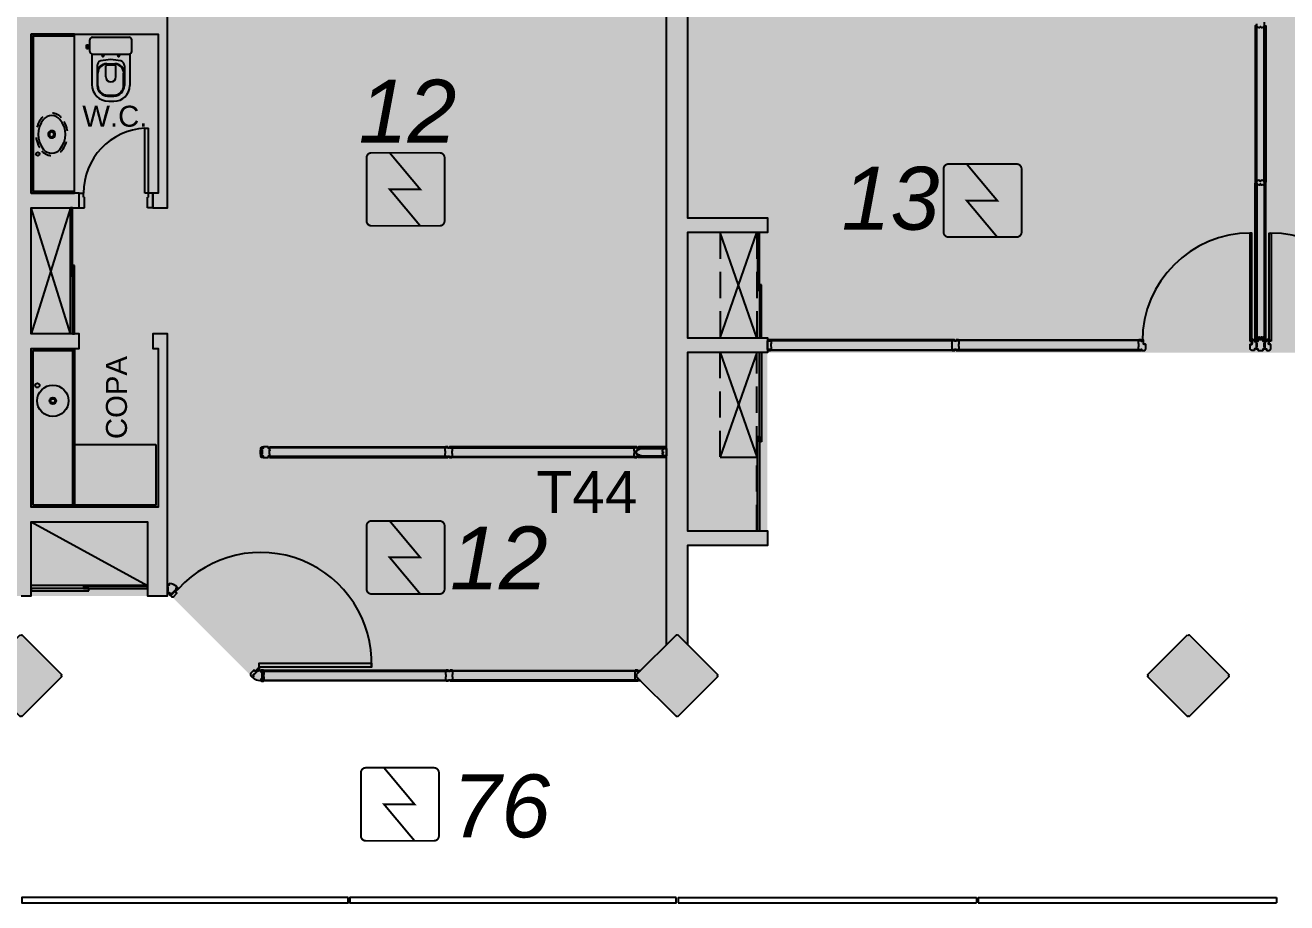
# Model space of a CAD drawing. Header units: metres. Extents: x -331 to 2982, y 362 to 2539.
# Drawn here: x 834.16 to 846.18, y 1324.65 to 1333.01 of the extents above; entities that cross this region are included whole.
import ezdxf

# ---------------------------------------------------------------- set-up
doc = ezdxf.new("R2010")
doc.units = ezdxf.units.M
for name, pattern in [('XR_BL2_2 PAV_REV02$0$CONTINUOUS', [0]), ('XR_BL2_2 PAV_REV02$0$HIDDEN', [0.375, 0.25, -0.125]), ('XR_BL2_3 PAV$0$CONTINUOUS', [0]), ('XR_BL2_3 PAV$0$HIDDEN', [0.375, 0.25, -0.125]), ('XR_BL2_TERREO_REV08$0$HIDDEN', [0.375, 0.25, -0.125])]:
    doc.linetypes.add(name, pattern=pattern)
doc.layers.add('_salas', color=251, linetype='Continuous', plot=False)
for name, color, linetype in [('ALV', 251, 'Continuous'), ('CX', 251, 'Continuous'), ('DET. FUMAÇA', 1, 'Continuous'), ('Detector_antigo', 84, 'Continuous'), ('Div', 251, 'Continuous'), ('Est', 251, 'Continuous'), ('Mob', 251, 'Continuous'), ('Texto_Salas', 251, 'Continuous'), ('vid', 251, 'Continuous')]:
    doc.layers.add(name, color=color, linetype=linetype)
doc.styles.add('ARIAL', font='arial.ttf')
doc.styles.add('X3G_ENTITY_1416BAE9', font='arial.ttf', dxfattribs={"height": 0.6})
doc.styles.add('X3G_ENTITY_14227662', font='arial.ttf', dxfattribs={"height": 0.4})

# ---------------------------------------------------------------- blocks, each defined once
blk = doc.blocks.new('c24ae929-123c-4611-a889-813c0dfee8aa')
at = {"layer": 'CX'}
for p, q in [((-0.075, 0.15), (-0.075, 0.769)), ((-0.075, 0.769), (-0.04, 0.769)), ((-0.04, 0.15), (-0.04, 0.769)), ((-0.7, 0.01), (-0.7, 0.15)), ((-0.7, 0.15), (-0.66, 0.15)), ((-0.66, 0.11), (-0.66, 0.15)), ((-0.04, 0.15), (-0.075, 0.15)), ((-0.04, 0.11), (-0.04, 0.15)), ((0, 0.15), (-0.04, 0.15)), ((0, 0.01), (0, 0.15)), ((-0.7, 0.01), (-0.65, 0.01)), ((-0.66, 0.11), (-0.65, 0.11)), ((-0.65, 0.01), (-0.65, 0.11)), ((-0.05, 0.01), (-0.05, 0.11)), ((-0.04, 0.11), (-0.05, 0.11)), ((0, 0.01), (-0.05, 0.01))]:
    blk.add_line(p, q, dxfattribs=at)
at = {"layer": 'CX', "color": 251, "true_color": 0x606060}
blk.add_arc((-0.04, 0.15), 0.62, 93.2362, 180, dxfattribs=at)
blk = doc.blocks.new('XR_BL2_3 PAV$0$VOG13')
at = {"layer": 'Mob'}
for p, q in [((-23, -8.8), (-21.5, -8.8)), ((-23, -12.2), (-23, -8.8)), ((-21.5, -12.2), (-21.5, -8.8)), ((-21.5, -9), (-20, -9)), ((-21.5, -12), (-20, -12)), ((-20, -15), (-20, -4)), ((-17.5, -1.5), (17.5, -1.5)), ((20, -15), (20, -4)), ((-23, -12.2), (-21.5, -12.2)), ((-18, -17.4), (-18, -46.5)), ((-17.5, -17.5), (17.5, -17.5)), ((18, -17.4), (18, -47.5)), ((-13, -28.6), (-13, -35.9)), ((-13, -35.9), (-13, -47.5)), ((-12.2, -47.6), (-12.2, -35.6)), ((-4.8, -39.2), (-4.8, -28.6)), ((-3.8, -26.7), (3.8, -26.7)), ((-3.8, -27.1), (3.8, -27.1)), ((4.8, -39.2), (4.8, -28.6)), ((12.2, -47.6), (12.2, -35.6)), ((13, -28.6), (13, -35.9)), ((13, -35.9), (13, -47.5)), ((-3.3, -56.6), (3.2, -56.6)), ((-3, -57.5), (3, -57.5)), ((-2, -62.5), (3, -62.5))]:
    blk.add_line(p, q, dxfattribs=at)
for centre in [(-7.5, -19.4), (7.5, -19.4)]:
    blk.add_circle(centre, 0.75, dxfattribs=at)
for centre, radius, start, end in [((-17.5, -4), 2.5, 90, 180), ((17.5, -4), 2.5, 0, 90), ((-17.5, -15), 2.5, 180, 270), ((-7.8, -28.7), 5.19, 109.3784, 179.5279), ((5.6, -107.1), 84.6, 93.7724, 100.2788), ((-5.6, -107.1), 84.6, 79.7212, 86.2276), ((7.8, -28.7), 5.19, 0.4721, 70.6216), ((17.5, -15), 2.5, 270, 0), ((-3.8, -35.9), 9.2, 90, 180), ((-3.8, -35.6), 8.5, 90, 180), ((-0.9, -40.3), 12.4, 85.9075, 108.4979), ((0.9, -40.3), 12.4, 71.5021, 94.0925), ((3.8, -35.9), 9.2, 0, 90), ((3.8, -35.6), 8.5, 0, 90), ((-2, -46.5), 16, 180, 270), ((-3, -47.5), 10, 180, 270), ((-3.3, -47.6), 9, 180, 270), ((0, -39.2), 4.8, 180, 0), ((3, -47.5), 10, 270, 0), ((3, -47.5), 15, 270, 0), ((3.2, -47.6), 9, 270, 0)]:
    blk.add_arc(centre, radius, start, end, dxfattribs=at)
blk = doc.blocks.new('XR_BL2_3 PAV$0$CUB_EMB_L5917')
at = {"layer": 'Mob', "linetype": 'XR_BL2_3 PAV$0$HIDDEN', "ltscale": 0.05}
for points in [[(-0.157, 0.292, 0.471699), (-0.157, 0.103)], [(0.157, 0.292, 0.358975), (-0.157, 0.292)], [(0.157, 0.103, 0.472393), (0.157, 0.292)], [(-0.157, 0.103, 0.359179), (0.157, 0.103)]]:
    blk.add_lwpolyline(points, format="xyb", dxfattribs=at)
at = {"layer": 'Mob'}
for points in [[(-0.143, 0.276, 0.471701), (-0.143, 0.119)], [(0.143, 0.276, 0.358974), (-0.143, 0.276)], [(0.143, 0.119, 0.472527), (0.143, 0.276)], [(0, 0.22, 1), (0, 0.175)], [(0, 0.175, 1), (0, 0.22)], [(-0.143, 0.119, 0.359169), (0.143, 0.119)]]:
    blk.add_lwpolyline(points, format="xyb", dxfattribs=at)
blk.add_lwpolyline([(0.034, 0.198, 1.732057), (-0.017, 0.168, 0.577348)], format="xyb", close=True, dxfattribs=at)
blk.add_circle((0.187, 0.065), 0.0175, dxfattribs=at)
blk = doc.blocks.new('Detector de fumaça')
at = {"layer": 'DET. FUMAÇA', "linetype": 'Continuous', "lineweight": 15, "const_width": 0.0187}
blk.add_lwpolyline([(774.599, 539.816), (775.249, 539.816, -0.414214), (775.296, 539.769), (775.296, 539.167, -0.414214), (775.249, 539.12), (774.599, 539.12, -0.414214), (774.553, 539.167), (774.553, 539.769, -0.414214)], format="xyb", close=True, dxfattribs=at)
blk.add_lwpolyline([(774.773, 539.816), (775.064, 539.468), (774.773, 539.468), (775.064, 539.12)], dxfattribs=at)

msp = doc.modelspace()

# ---------------------------------------------------------------- hatches: boundary and pattern name
at = {"layer": '_salas', "transparency": 33554559}
h = msp.add_hatch(color=256, dxfattribs=at)
h.dxf.hatch_style = 1
h.paths.add_polyline_path([(870.379, 1337.729), (851.629, 1337.729), (851.629, 1339.284), (851.299, 1339.284), (851.299, 1337.729), (840.564, 1337.729), (840.564, 1339.284), (840.234, 1339.284), (840.234, 1337.729), (765.239, 1337.729), (765.239, 1326.38), (765.429, 1326.38), (765.429, 1326.577), (765.615, 1326.764), (769.35, 1326.765), (769.383, 1326.773), (769.434, 1326.814), (770.192, 1327.57), (770.205, 1327.583), (770.229, 1327.574), (771.624, 1327.574), (773.019, 1327.574), (773.043, 1327.583), (773.056, 1327.57), (773.814, 1326.814), (773.866, 1326.773), (773.898, 1326.765), (777.527, 1326.765), (777.867, 1326.425), (777.874, 1326.432), (778.221, 1326.765), (781.85, 1326.765), (781.882, 1326.773), (781.934, 1326.814), (782.692, 1327.57), (782.705, 1327.583), (782.729, 1327.574), (784.124, 1327.574), (785.519, 1327.574), (785.543, 1327.583), (785.556, 1327.57), (786.314, 1326.814), (786.365, 1326.773), (786.398, 1326.765), (790.027, 1326.765), (790.367, 1326.425), (790.374, 1326.432), (790.721, 1326.765), (794.35, 1326.765), (794.382, 1326.773), (794.434, 1326.814), (795.191, 1327.57), (795.205, 1327.583), (795.229, 1327.574), (796.624, 1327.574), (798.019, 1327.574), (798.043, 1327.583), (798.056, 1327.57), (798.814, 1326.814), (798.865, 1326.773), (798.898, 1326.765), (802.527, 1326.765), (802.867, 1326.425), (802.874, 1326.432), (803.221, 1326.765), (806.85, 1326.765), (806.882, 1326.773), (806.934, 1326.814), (807.691, 1327.57), (807.705, 1327.583), (807.729, 1327.574), (809.124, 1327.574), (810.519, 1327.574), (810.543, 1327.583), (810.556, 1327.57), (811.314, 1326.814), (811.365, 1326.773), (811.398, 1326.765), (815.027, 1326.765), (815.367, 1326.425), (815.374, 1326.432), (815.721, 1326.765), (819.35, 1326.765), (819.382, 1326.773), (819.434, 1326.814), (820.191, 1327.57), (820.204, 1327.583), (820.229, 1327.574), (821.624, 1327.574), (823.019, 1327.574), (823.043, 1327.583), (823.056, 1327.57), (823.814, 1326.814), (823.865, 1326.773), (823.898, 1326.765), (827.528, 1326.765), (827.867, 1326.425), (827.874, 1326.432), (828.221, 1326.765), (831.85, 1326.765), (831.883, 1326.773), (831.935, 1326.814), (832.692, 1327.57), (832.705, 1327.583), (832.729, 1327.574), (834.124, 1327.574), (835.519, 1327.574), (835.544, 1327.583), (835.557, 1327.57), (836.314, 1326.814), (836.366, 1326.773), (836.398, 1326.765), (840.042, 1326.765), (840.374, 1326.432), (840.756, 1326.814), (840.474, 1327.096), (840.474, 1328.054), (841.234, 1328.054), (841.234, 1329.894), (849.608, 1329.894), (849.608, 1326.814), (849.748, 1326.814), (849.748, 1327.574), (851.494, 1327.574), (852.889, 1327.574), (852.913, 1327.583), (852.926, 1327.57), (853.684, 1326.814), (853.736, 1326.773), (853.768, 1326.765), (857.397, 1326.765), (857.737, 1326.425), (857.744, 1326.432), (858.091, 1326.765), (861.72, 1326.765), (861.752, 1326.773), (861.804, 1326.814), (862.562, 1327.57), (862.575, 1327.583), (862.599, 1327.574), (863.994, 1327.574), (865.389, 1327.574), (865.413, 1327.583), (865.426, 1327.57), (866.184, 1326.814), (866.235, 1326.773), (866.268, 1326.765), (870.003, 1326.764), (870.189, 1326.577), (870.189, 1326.38), (870.379, 1326.38), (870.379, 1326.38)])
h = msp.add_hatch(color=256, dxfattribs=at)
h.dxf.hatch_style = 1
h.paths.add_polyline_path([(834.124, 1327.196), (833.742, 1326.814), (834.124, 1326.432), (834.506, 1326.814)])
h.paths.add_polyline_path([(845.626, 1326.814), (845.244, 1327.196), (844.862, 1326.814), (845.244, 1326.432)])
h.paths.add_polyline_path([(851.494, 1327.196), (851.112, 1326.814), (851.494, 1326.432), (851.876, 1326.814)])
h.paths.add_polyline_path([(863.994, 1326.432), (864.376, 1326.814), (863.994, 1327.196), (863.612, 1326.814)])

# ---------------------------------------------------------------- linework, layer by layer
at = {"layer": 'ALV', "color": 251}
msp.add_line((840.274, 1327.11), (840.274, 1335.118), dxfattribs=at)
for points in [[(840.474, 1335.118), (840.474, 1331.179), (841.234, 1331.179), (841.234, 1331.039), (840.474, 1331.039), (840.474, 1330.034), (841.234, 1330.034), (841.234, 1329.894), (840.474, 1329.894), (840.474, 1328.194), (841.234, 1328.194), (841.234, 1328.054), (840.474, 1328.054), (840.474, 1327.11)], [(834.124, 1327.574), (834.219, 1327.574), (834.219, 1328.279), (835.329, 1328.279), (835.329, 1327.574), (835.519, 1327.574), (835.519, 1330.074), (835.379, 1330.074), (835.379, 1329.934), (835.429, 1329.934), (835.429, 1328.419), (834.219, 1328.419), (834.219, 1329.934), (834.679, 1329.934), (834.679, 1330.074), (834.219, 1330.074), (834.219, 1331.274), (834.679, 1331.274), (834.679, 1331.414), (834.219, 1331.414), (834.219, 1332.929), (835.429, 1332.929), (835.429, 1331.414), (835.379, 1331.414), (835.379, 1331.274), (835.519, 1331.274), (835.519, 1334.724)]]:
    msp.add_lwpolyline(points, dxfattribs=at)
at = {"layer": 'CX', "color": 251}
msp.add_lwpolyline([(845.967, 1333.043), (845.967, 1332.999), (845.967, 1332.985), (845.965, 1332.985), (845.965, 1332.992), (845.959, 1332.996, 0.387702), (845.956, 1332.995), (845.955, 1332.993, -0.194954), (845.954, 1332.992), (845.944, 1332.99, -0.268551), (845.939, 1332.991), (845.934, 1332.999), (845.929, 1332.999), (845.924, 1332.991, -0.268551), (845.92, 1332.99), (845.909, 1332.992, -0.194954), (845.908, 1332.993), (845.907, 1332.995, 0.387702), (845.904, 1332.996), (845.898, 1332.992), (845.898, 1332.985), (845.897, 1332.985), (845.897, 1333.029)], format="xyb", dxfattribs=at)
for points in [[(845.898, 1331.543), (845.898, 1331.536), (845.904, 1331.533, 0.387702), (845.907, 1331.534), (845.908, 1331.535, -0.194954), (845.909, 1331.536), (845.92, 1331.539, -0.268551), (845.924, 1331.537), (845.929, 1331.529), (845.934, 1331.529), (845.939, 1331.537, -0.268551), (845.944, 1331.539), (845.954, 1331.536, -0.194954), (845.955, 1331.535), (845.956, 1331.534, 0.387702), (845.959, 1331.533), (845.965, 1331.536), (845.965, 1331.543), (845.967, 1331.543), (845.967, 1331.499), (845.967, 1331.485), (845.965, 1331.485), (845.965, 1331.492), (845.959, 1331.496, 0.387702), (845.956, 1331.495), (845.955, 1331.493, -0.194954), (845.954, 1331.492), (845.944, 1331.49, -0.268551), (845.939, 1331.491), (845.934, 1331.499), (845.929, 1331.499), (845.924, 1331.491, -0.268551), (845.92, 1331.49), (845.909, 1331.492, -0.194954), (845.908, 1331.493), (845.907, 1331.495, 0.387702), (845.904, 1331.496), (845.898, 1331.492), (845.898, 1331.485), (845.897, 1331.485), (845.897, 1331.529), (845.897, 1331.543)], [(841.234, 1330.006), (841.236, 1330.006, -0.414214), (841.239, 1330.003), (841.239, 1330.009, -0.439162), (841.245, 1330.015), (841.263, 1330.015, -0.414214), (841.264, 1330.014), (841.264, 1330.014), (841.249, 1330.014), (841.249, 1330.007), (841.264, 1330.007, -0.322891), (841.27, 1330.001), (841.27, 1329.981, -0.13729), (841.269, 1329.978), (841.267, 1329.976, 0.13729), (841.266, 1329.973), (841.266, 1329.964), (841.266, 1329.955, 0.13729), (841.267, 1329.953), (841.269, 1329.95, -0.13729), (841.27, 1329.948), (841.27, 1329.927, -0.322891), (841.264, 1329.922), (841.249, 1329.922), (841.249, 1329.915), (841.264, 1329.915), (841.264, 1329.914, -0.414214), (841.263, 1329.913), (841.245, 1329.913, -0.439162), (841.239, 1329.92), (841.239, 1329.925, -0.414214), (841.236, 1329.922), (841.234, 1329.922)], [(843.027, 1330.006), (843.023, 1330.006, 0.414214), (843.02, 1330.003), (843.02, 1330.009, 0.439162), (843.014, 1330.015), (842.996, 1330.015, 0.414214), (842.995, 1330.014), (842.995, 1330.014), (843.01, 1330.014), (843.01, 1330.007), (842.995, 1330.007, 0.322891), (842.99, 1330.001), (842.99, 1329.981, 0.13729), (842.99, 1329.978), (842.992, 1329.976, -0.13729), (842.993, 1329.973), (842.993, 1329.964), (842.993, 1329.955, -0.13729), (842.992, 1329.953), (842.99, 1329.95, 0.13729), (842.99, 1329.948), (842.99, 1329.927, 0.322891), (842.995, 1329.922), (843.01, 1329.922), (843.01, 1329.915), (842.995, 1329.915), (842.995, 1329.914, 0.414214), (842.996, 1329.913), (843.014, 1329.913, 0.439162), (843.02, 1329.92), (843.02, 1329.925, 0.414214), (843.023, 1329.922), (843.027, 1329.922, 0.414214), (843.03, 1329.925), (843.03, 1329.92, 0.439162), (843.036, 1329.913), (843.054, 1329.913, 0.414214), (843.055, 1329.914), (843.055, 1329.915), (843.04, 1329.915), (843.04, 1329.922), (843.055, 1329.922, 0.322891), (843.061, 1329.927), (843.061, 1329.948, 0.13729), (843.06, 1329.95), (843.058, 1329.953, -0.13729), (843.058, 1329.955), (843.058, 1329.964), (843.058, 1329.973, -0.13729), (843.058, 1329.976), (843.06, 1329.978, 0.13729), (843.061, 1329.981), (843.061, 1330.001, 0.322891), (843.055, 1330.007), (843.04, 1330.007), (843.04, 1330.014), (843.055, 1330.014), (843.055, 1330.014, 0.414214), (843.054, 1330.015), (843.036, 1330.015, 0.439162), (843.03, 1330.009), (843.03, 1330.003, 0.414214)], [(844.798, 1329.92), (844.798, 1329.927), (844.8, 1329.927), (844.8, 1329.918, 0.422579), (844.804, 1329.913), (844.823, 1329.913, 0.414214), (844.839, 1329.929), (844.839, 1329.971, 0.414214), (844.837, 1329.973), (844.83, 1329.973), (844.831, 1329.971), (844.825, 1329.971), (844.827, 1329.973), (844.819, 1329.973), (844.819, 1330.013, 0.414214), (844.817, 1330.015), (844.805, 1330.015, 0.414214), (844.8, 1330.01), (844.8, 1329.999), (844.798, 1329.999), (844.798, 1330.009, 0.439162), (844.792, 1330.015), (844.774, 1330.015, 0.414214), (844.773, 1330.014), (844.773, 1330.014), (844.788, 1330.014), (844.788, 1330.007), (844.774, 1330.007, 0.322891), (844.768, 1330.001), (844.768, 1329.981, 0.13729), (844.769, 1329.978), (844.77, 1329.976, -0.13729), (844.771, 1329.973), (844.771, 1329.964), (844.771, 1329.955, -0.13729), (844.77, 1329.953), (844.769, 1329.95, 0.13729), (844.768, 1329.948), (844.768, 1329.927, 0.322891), (844.774, 1329.922), (844.788, 1329.922), (844.788, 1329.915), (844.773, 1329.915), (844.773, 1329.914, 0.414214), (844.774, 1329.913), (844.792, 1329.913, 0.439162)], [(845.949, 1330.016), (845.965, 1330.016), (845.965, 1330.003), (845.962, 1330.003), (845.962, 1330.003, 0.414214), (845.963, 1330.002), (845.967, 1330.002), (845.967, 1330.046), (845.965, 1330.046), (845.965, 1330.039), (845.959, 1330.036, -0.387702), (845.956, 1330.036), (845.955, 1330.038, 0.194954), (845.954, 1330.039), (845.944, 1330.041, 0.268551), (845.939, 1330.04), (845.934, 1330.032), (845.929, 1330.032), (845.924, 1330.04, 0.268551), (845.92, 1330.041), (845.909, 1330.039, 0.194954), (845.908, 1330.038), (845.907, 1330.036, -0.387702), (845.904, 1330.036), (845.898, 1330.039), (845.898, 1330.046), (845.897, 1330.046), (845.897, 1330.002), (845.901, 1330.002, 0.414214), (845.902, 1330.003), (845.902, 1330.003), (845.898, 1330.003), (845.898, 1330.016), (845.914, 1330.016), (845.914, 1330.025), (845.949, 1330.025)], [(836.42, 1328.893, -0.32019), (836.411, 1328.9, 0.002744), (836.408, 1328.911, -0.332744), (836.408, 1328.912, 0.702025), (836.407, 1328.916, -0.317833), (836.407, 1328.917, -0.05088), (836.404, 1328.944, -0.05088), (836.407, 1328.972, -0.317833), (836.407, 1328.973, 0.702025), (836.408, 1328.977, -0.332744), (836.408, 1328.978, 0.002744), (836.411, 1328.989, -0.32019), (836.42, 1328.995), (836.423, 1328.995, -0.414214), (836.428, 1328.99), (836.428, 1328.979), (836.415, 1328.979), (836.415, 1328.962, 0.414214), (836.415, 1328.962), (836.416, 1328.962), (836.416, 1328.963, -0.414214), (836.418, 1328.965), (836.42, 1328.965), (836.42, 1328.924), (836.418, 1328.924, -0.414214), (836.416, 1328.926), (836.416, 1328.927), (836.415, 1328.927, 0.414214), (836.415, 1328.926), (836.415, 1328.909), (836.428, 1328.909), (836.428, 1328.898, -0.414214), (836.423, 1328.893)], [(836.493, 1328.965), (836.493, 1328.962), (836.494, 1328.962, 0.414214), (836.495, 1328.962), (836.495, 1328.979), (836.48, 1328.979), (836.48, 1328.99, 0.414214), (836.475, 1328.995), (836.435, 1328.995, 0.414214), (836.43, 1328.99), (836.43, 1328.979), (836.415, 1328.979), (836.415, 1328.962, 0.414214), (836.415, 1328.962), (836.416, 1328.962), (836.416, 1328.963, -0.414214), (836.418, 1328.965), (836.42, 1328.965), (836.42, 1328.924), (836.418, 1328.924, -0.414214), (836.416, 1328.926), (836.416, 1328.927), (836.415, 1328.927, 0.414214), (836.415, 1328.926), (836.415, 1328.909), (836.43, 1328.909), (836.43, 1328.898, 0.414214), (836.435, 1328.893), (836.455, 1328.893), (836.475, 1328.893, 0.414214), (836.48, 1328.898), (836.48, 1328.909), (836.495, 1328.909), (836.495, 1328.926, 0.414214), (836.494, 1328.927), (836.493, 1328.927), (836.493, 1328.924), (836.49, 1328.924), (836.49, 1328.965)], [(838.2, 1328.986), (838.196, 1328.986, 0.414214), (838.193, 1328.983), (838.193, 1328.989, 0.439162), (838.187, 1328.995), (838.169, 1328.995, 0.414214), (838.168, 1328.994), (838.168, 1328.994), (838.183, 1328.994), (838.183, 1328.987), (838.168, 1328.987, 0.322891), (838.163, 1328.981), (838.163, 1328.961, 0.13729), (838.163, 1328.958), (838.165, 1328.956, -0.13729), (838.166, 1328.953), (838.166, 1328.944), (838.166, 1328.935, -0.13729), (838.165, 1328.933), (838.163, 1328.93, 0.13729), (838.163, 1328.928), (838.163, 1328.907, 0.322891), (838.168, 1328.902), (838.183, 1328.902), (838.183, 1328.895), (838.168, 1328.895), (838.168, 1328.894, 0.414214), (838.169, 1328.893), (838.187, 1328.893, 0.439162), (838.193, 1328.9), (838.193, 1328.905, 0.414214), (838.196, 1328.902), (838.2, 1328.902, 0.414214), (838.203, 1328.905), (838.203, 1328.9, 0.439162), (838.209, 1328.893), (838.227, 1328.893, 0.414214), (838.228, 1328.894), (838.228, 1328.895), (838.213, 1328.895), (838.213, 1328.902), (838.228, 1328.902, 0.322891), (838.234, 1328.907), (838.234, 1328.928, 0.13729), (838.233, 1328.93), (838.231, 1328.933, -0.13729), (838.231, 1328.935), (838.231, 1328.944), (838.231, 1328.953, -0.13729), (838.231, 1328.956), (838.233, 1328.958, 0.13729), (838.234, 1328.961), (838.234, 1328.981, 0.322891), (838.228, 1328.987), (838.213, 1328.987), (838.213, 1328.994), (838.228, 1328.994), (838.228, 1328.994, 0.414214), (838.227, 1328.995), (838.209, 1328.995, 0.439162), (838.203, 1328.989), (838.203, 1328.983, 0.414214)], [(840.235, 1328.956), (840.237, 1328.967, -0.194954), (840.238, 1328.968), (840.24, 1328.969, 0.387702), (840.24, 1328.972), (840.239, 1328.975), (840.239, 1328.975), (840.241, 1328.971), (840.242, 1328.971), (840.242, 1328.978), (840.23, 1328.978), (840.23, 1328.979), (840.274, 1328.979), (840.274, 1328.909), (840.23, 1328.909), (840.23, 1328.911), (840.242, 1328.911), (840.242, 1328.917), (840.241, 1328.918), (840.239, 1328.914), (840.239, 1328.914), (840.24, 1328.917, 0.387702), (840.24, 1328.92), (840.238, 1328.921, -0.194954), (840.237, 1328.922), (840.235, 1328.932, -0.268551), (840.236, 1328.937), (840.244, 1328.942), (840.244, 1328.946), (840.236, 1328.952, -0.268551)], [(835.519, 1327.659, 0.414214), (835.52, 1327.658), (835.521, 1327.658), (835.521, 1327.659, -0.414214), (835.523, 1327.661), (835.524, 1327.661), (835.524, 1327.641), (835.524, 1327.621), (835.523, 1327.621, -0.414214), (835.521, 1327.622), (835.521, 1327.623), (835.52, 1327.623, 0.414214), (835.519, 1327.623), (835.519, 1327.606), (835.534, 1327.606), (835.534, 1327.595, 0.668179), (835.543, 1327.591), (835.551, 1327.599), (835.561, 1327.589), (835.573, 1327.601, 0.414214), (835.573, 1327.601), (835.573, 1327.602), (835.572, 1327.601, -0.414214), (835.569, 1327.601), (835.568, 1327.603), (835.597, 1327.631), (835.598, 1327.63, -0.414214), (835.598, 1327.627), (835.597, 1327.627), (835.598, 1327.626, 0.414214), (835.599, 1327.626), (835.611, 1327.638), (835.6, 1327.649), (835.608, 1327.657, 0.441105), (835.608, 1327.664, 0.152372), (835.54, 1327.692, 0.441105), (835.534, 1327.687), (835.534, 1327.676), (835.519, 1327.676)], [(836.39, 1326.857), (836.398, 1326.864, 0.414214), (836.398, 1326.871), (836.388, 1326.88, 0.414214), (836.386, 1326.88), (836.378, 1326.872), (836.379, 1326.871), (836.378, 1326.871), (836.377, 1326.872), (836.377, 1326.872), (836.386, 1326.881, -0.294496), (836.388, 1326.882, 3.099483), (836.384, 1326.888), (836.382, 1326.886), (836.383, 1326.885), (836.362, 1326.864), (836.364, 1326.862), (836.374, 1326.872), (836.374, 1326.871), (836.365, 1326.863), (836.368, 1326.86), (836.367, 1326.86), (836.366, 1326.861), (836.358, 1326.853), (836.353, 1326.858), (836.352, 1326.855), (836.348, 1326.86), (836.351, 1326.86), (836.345, 1326.866, 0.414214), (836.343, 1326.866), (836.314, 1326.837, 0.414214), (836.314, 1326.814), (836.327, 1326.8, 0.422579), (836.334, 1326.801), (836.341, 1326.808), (836.331, 1326.818), (836.343, 1326.83, -0.414214), (836.343, 1326.83), (836.344, 1326.829), (836.343, 1326.829, 0.414214), (836.343, 1326.826), (836.345, 1326.825), (836.373, 1326.854), (836.372, 1326.855, 0.414214), (836.37, 1326.855), (836.369, 1326.854), (836.368, 1326.855, -0.414214), (836.368, 1326.855), (836.38, 1326.868)], [(836.422, 1326.78), (836.407, 1326.78), (836.407, 1326.769, -0.440902), (836.402, 1326.764, -0.152386), (836.334, 1326.792, -0.440902), (836.333, 1326.8), (836.341, 1326.807), (836.331, 1326.818), (836.343, 1326.83, -0.414214), (836.343, 1326.83), (836.344, 1326.829), (836.343, 1326.829, 0.414214), (836.343, 1326.826), (836.345, 1326.825), (836.373, 1326.854), (836.372, 1326.855, 0.414214), (836.37, 1326.855), (836.369, 1326.854), (836.368, 1326.855, -0.414214), (836.368, 1326.855), (836.38, 1326.868), (836.391, 1326.857), (836.399, 1326.865, -0.668179), (836.407, 1326.861), (836.407, 1326.85), (836.422, 1326.85), (836.422, 1326.833, -0.414214), (836.422, 1326.833), (836.421, 1326.833), (836.421, 1326.834, 0.414214), (836.419, 1326.835), (836.417, 1326.835), (836.417, 1326.815), (836.417, 1326.795), (836.419, 1326.795, 0.414214), (836.421, 1326.797), (836.421, 1326.798), (836.422, 1326.798, -0.414214), (836.422, 1326.797)], [(836.44, 1326.798, 0.13729), (836.439, 1326.801), (836.437, 1326.804, -0.13729), (836.437, 1326.806), (836.437, 1326.815), (836.437, 1326.824, -0.13729), (836.437, 1326.827), (836.439, 1326.829, 0.13729), (836.44, 1326.832), (836.44, 1326.852, 0.322891), (836.434, 1326.857), (836.419, 1326.857), (836.419, 1326.865), (836.434, 1326.865), (836.434, 1326.865, 0.414214), (836.433, 1326.866), (836.415, 1326.866, 0.439162), (836.409, 1326.86), (836.409, 1326.85), (836.422, 1326.85), (836.422, 1326.833, -0.414214), (836.422, 1326.833), (836.421, 1326.833), (836.421, 1326.834, 0.414214), (836.419, 1326.835), (836.417, 1326.835), (836.417, 1326.815), (836.417, 1326.795), (836.419, 1326.795, 0.414214), (836.421, 1326.797), (836.421, 1326.798), (836.422, 1326.798, -0.414214), (836.422, 1326.797), (836.422, 1326.78), (836.409, 1326.78), (836.409, 1326.77, 0.439162), (836.415, 1326.763), (836.433, 1326.763, 0.414214), (836.434, 1326.764), (836.434, 1326.764), (836.419, 1326.764), (836.419, 1326.772), (836.434, 1326.772, 0.322891), (836.44, 1326.777)], [(838.205, 1326.857), (838.201, 1326.857, 0.414214), (838.198, 1326.854), (838.198, 1326.859, 0.439162), (838.192, 1326.866), (838.174, 1326.866, 0.414214), (838.173, 1326.865), (838.173, 1326.864), (838.188, 1326.864), (838.188, 1326.857), (838.173, 1326.857, 0.322891), (838.168, 1326.852), (838.168, 1326.831, 0.13729), (838.168, 1326.829), (838.17, 1326.826, -0.13729), (838.171, 1326.823), (838.171, 1326.815), (838.171, 1326.806, -0.13729), (838.17, 1326.803), (838.168, 1326.8, 0.13729), (838.168, 1326.798), (838.168, 1326.778, 0.322891), (838.173, 1326.772), (838.188, 1326.772), (838.188, 1326.765), (838.173, 1326.765), (838.173, 1326.765, 0.414214), (838.174, 1326.764), (838.192, 1326.764, 0.439162), (838.198, 1326.77), (838.198, 1326.776, 0.414214), (838.201, 1326.773), (838.205, 1326.773, 0.414214), (838.208, 1326.776), (838.208, 1326.77, 0.439162), (838.214, 1326.764), (838.232, 1326.764, 0.414214), (838.233, 1326.765), (838.233, 1326.765), (838.218, 1326.765), (838.218, 1326.772), (838.233, 1326.772, 0.322891), (838.239, 1326.778), (838.239, 1326.798, 0.13729), (838.238, 1326.8), (838.236, 1326.803, -0.13729), (838.236, 1326.806), (838.236, 1326.815), (838.236, 1326.823, -0.13729), (838.236, 1326.826), (838.238, 1326.829, 0.13729), (838.239, 1326.831), (838.239, 1326.852, 0.322891), (838.233, 1326.857), (838.218, 1326.857), (838.218, 1326.864), (838.233, 1326.864), (838.233, 1326.865, 0.414214), (838.232, 1326.866), (838.214, 1326.866, 0.439162), (838.208, 1326.859), (838.208, 1326.854, 0.414214)], [(840.001, 1326.792), (839.985, 1326.807), (839.992, 1326.814), (839.985, 1326.821), (840.001, 1326.837), (840.001, 1326.859, 0.439162), (839.995, 1326.866), (839.977, 1326.866, 0.414214), (839.976, 1326.865), (839.976, 1326.864), (839.991, 1326.864), (839.991, 1326.857), (839.976, 1326.857, 0.322891), (839.97, 1326.852), (839.97, 1326.831, 0.13729), (839.971, 1326.829), (839.972, 1326.826, -0.13729), (839.973, 1326.823), (839.973, 1326.815), (839.973, 1326.806, -0.13729), (839.972, 1326.803), (839.971, 1326.8, 0.13729), (839.97, 1326.798), (839.97, 1326.778, 0.322891), (839.976, 1326.772), (839.991, 1326.772), (839.991, 1326.765), (839.976, 1326.765), (839.976, 1326.765, 0.414214), (839.977, 1326.764), (839.995, 1326.764, 0.439162), (840.001, 1326.77)]]:
    msp.add_lwpolyline(points, format="xyb", close=True, dxfattribs=at)
for points in [[(845.83, 1330.002), (845.85, 1330.002), (845.85, 1331.032), (845.83, 1331.032)], [(846.034, 1330.002), (846.014, 1330.002), (846.014, 1331.032), (846.034, 1331.032)], [(836.394, 1326.895), (836.394, 1326.933), (837.464, 1326.933), (837.464, 1326.895)]]:
    msp.add_lwpolyline(points, close=True, dxfattribs=at)
at = {"layer": 'CX', "color": 251, "linetype": 'Continuous'}
for points in [[(845.854, 1330.012, -0.414214), (845.856, 1330.014), (845.869, 1330.014, -0.414214), (845.874, 1330.009), (845.874, 1329.999), (845.892, 1329.999), (845.892, 1329.933), (845.892, 1329.929), (845.874, 1329.929), (845.874, 1329.919, -0.422579), (845.869, 1329.914), (845.851, 1329.914, -0.414214), (845.834, 1329.931), (845.834, 1329.971, -0.414214), (845.836, 1329.973), (845.844, 1329.973), (845.842, 1329.971), (845.848, 1329.971), (845.847, 1329.973), (845.854, 1329.973), (845.854, 1329.985), (845.856, 1329.985), (845.856, 1329.986), (845.853, 1329.986), (845.853, 1329.997), (845.852, 1329.998), (845.852, 1329.984), (845.849, 1329.984), (845.849, 1330.014), (845.848, 1330.014), (845.848, 1330.016, -3.099483), (845.855, 1330.015, 0.294496), (845.854, 1330.013), (845.854, 1330.001), (845.856, 1330.001), (845.856, 1330.001), (845.854, 1330.001), (845.854, 1330.012)], [(846.009, 1330.012, 0.414214), (846.007, 1330.014), (845.994, 1330.014, 0.414214), (845.989, 1330.009), (845.989, 1329.999), (845.972, 1329.999), (845.972, 1329.933), (845.972, 1329.929), (845.989, 1329.929), (845.989, 1329.919, 0.422579), (845.994, 1329.914), (846.012, 1329.914, 0.414214), (846.029, 1329.931), (846.029, 1329.971, 0.414214), (846.027, 1329.973), (846.019, 1329.973), (846.021, 1329.971), (846.015, 1329.971), (846.016, 1329.973), (846.009, 1329.973), (846.009, 1329.985), (846.008, 1329.985), (846.008, 1329.986), (846.011, 1329.986), (846.011, 1329.997), (846.011, 1329.998), (846.011, 1329.984), (846.014, 1329.984), (846.014, 1330.014), (846.015, 1330.014), (846.015, 1330.016, 3.099483), (846.008, 1330.015, -0.294496), (846.01, 1330.013), (846.01, 1330.001), (846.008, 1330.001), (846.008, 1330.001), (846.009, 1330.001), (846.009, 1330.012)]]:
    msp.add_lwpolyline(points, format="xyb", close=True, dxfattribs=at)
at = {"layer": 'CX', "color": 251, "linetype": 'XR_BL2_2 PAV_REV02$0$CONTINUOUS'}
msp.add_lwpolyline([(845.893, 1329.982), (845.893, 1329.985), (845.897, 1329.985), (845.897, 1329.944), (845.893, 1329.944), (845.893, 1329.947), (845.892, 1329.947, 0.414214), (845.892, 1329.946), (845.892, 1329.929), (845.907, 1329.929), (845.907, 1329.918, 0.414214), (845.912, 1329.913), (845.932, 1329.913), (845.952, 1329.913, 0.414214), (845.957, 1329.918), (845.957, 1329.929), (845.972, 1329.929), (845.972, 1329.946, 0.414214), (845.971, 1329.947), (845.97, 1329.947), (845.97, 1329.946, -0.414214), (845.968, 1329.944), (845.967, 1329.944), (845.967, 1329.985), (845.968, 1329.985, -0.414214), (845.97, 1329.983), (845.97, 1329.982), (845.971, 1329.982, 0.414214), (845.972, 1329.982), (845.972, 1329.999), (845.957, 1329.999), (845.957, 1330.01, 0.414214), (845.952, 1330.015), (845.912, 1330.015, 0.414214), (845.907, 1330.01), (845.907, 1329.999), (845.892, 1329.999), (845.892, 1329.982, 0.414214), (845.892, 1329.982)], format="xyb", close=True, dxfattribs=at)
at = {"layer": 'CX', "color": 251, "linetype": 'XR_BL2_3 PAV$0$CONTINUOUS'}
msp.add_lwpolyline([(839.969, 1328.893), (839.987, 1328.893, 0.420879), (839.993, 1328.9), (839.993, 1328.91), (840.013, 1328.91), (840.013, 1328.915), (840.018, 1328.915), (840.018, 1328.913, 0.414214), (840.021, 1328.91), (840.03, 1328.91), (840.036, 1328.91), (840.036, 1328.911), (840.03, 1328.911), (840.021, 1328.911, -0.414214), (840.019, 1328.913), (840.019, 1328.915, 0.414214), (840.018, 1328.916), (840.011, 1328.917, -0.212526), (840.009, 1328.918), (840.009, 1328.919), (840.008, 1328.918), (840.009, 1328.917, 0.204506), (840.01, 1328.916), (840.011, 1328.916), (840.011, 1328.911), (839.998, 1328.911), (839.998, 1328.927), (839.989, 1328.927), (839.989, 1328.947), (839.989, 1328.962), (839.998, 1328.962), (839.998, 1328.978), (840.011, 1328.978), (840.011, 1328.973), (840.01, 1328.973, 0.204506), (840.009, 1328.972), (840.008, 1328.971), (840.009, 1328.97), (840.009, 1328.971, -0.212526), (840.011, 1328.972), (840.018, 1328.973, 0.414214), (840.019, 1328.974), (840.019, 1328.976, -0.414214), (840.021, 1328.978), (840.025, 1328.978), (840.036, 1328.978), (840.036, 1328.979), (840.025, 1328.979), (840.021, 1328.979, 0.414214), (840.018, 1328.976), (840.018, 1328.974), (840.013, 1328.974), (840.013, 1328.98), (839.993, 1328.98), (839.993, 1328.989, 0.420879), (839.987, 1328.996), (839.969, 1328.996, 0.414214), (839.968, 1328.995), (839.968, 1328.994), (839.983, 1328.994), (839.983, 1328.987), (839.968, 1328.987, 0.322891), (839.962, 1328.982), (839.962, 1328.961, 0.13729), (839.963, 1328.959), (839.965, 1328.956, -0.13729), (839.965, 1328.954), (839.965, 1328.944), (839.965, 1328.935, -0.13729), (839.965, 1328.933), (839.963, 1328.93, 0.13729), (839.962, 1328.928), (839.962, 1328.907, 0.322891), (839.968, 1328.902), (839.983, 1328.902), (839.983, 1328.895), (839.968, 1328.895), (839.968, 1328.894, 0.414214)], format="xyb", close=True, dxfattribs=at)
msp.add_lwpolyline([(835.625, 1327.643, 0.414214), (835.625, 1327.646), (835.616, 1327.655, 0.414214), (835.609, 1327.655), (835.601, 1327.648), (835.604, 1327.645), (835.605, 1327.646), (835.603, 1327.648), (835.61, 1327.654, -0.414214), (835.615, 1327.654), (835.624, 1327.645, -0.414214), (835.624, 1327.645), (835.619, 1327.64), (835.617, 1327.642, 0.414214), (835.616, 1327.642), (835.561, 1327.587), (835.55, 1327.597), (835.544, 1327.59, 0.422579), (835.543, 1327.583), (835.557, 1327.57, 0.414214), (835.58, 1327.57), (835.609, 1327.6, 0.414214), (835.609, 1327.602), (835.604, 1327.608), (835.603, 1327.605), (835.599, 1327.609), (835.602, 1327.61), (835.596, 1327.615), (835.624, 1327.643)], format="xyb", dxfattribs=at)
at = {"layer": 'CX', "color": 251}
for points in [[(840.001, 1326.837), (840.001, 1326.864), (840.028, 1326.864)], [(840.028, 1326.764), (840.001, 1326.764), (840.001, 1326.792)]]:
    msp.add_lwpolyline(points, dxfattribs=at)
for centre, radius, start, end in [((845.837, 1330.003), 1.03, 90, 180), ((846.027, 1330.003), 1.03, 0, 90), ((836.407, 1326.932), 1.057, 358.1408, 137.7333)]:
    msp.add_arc(centre, radius, start, end, dxfattribs=at)
at = {"layer": 'Div', "color": 251, "linetype": 'ByBlock'}
for points in [[(845.896, 1331.519), (845.896, 1333.009), (845.881, 1333.009), (845.881, 1331.519)], [(845.967, 1331.519), (845.967, 1333.009), (845.982, 1333.009), (845.982, 1331.519)], [(845.896, 1331.509), (845.896, 1330.003), (845.881, 1330.003), (845.881, 1331.509)], [(845.967, 1331.509), (845.967, 1330.003), (845.982, 1330.003), (845.982, 1331.509)]]:
    msp.add_lwpolyline(points, close=True, dxfattribs=at)
at = {"layer": 'Est', "color": 251}
for points in [[(834.117, 1327.203), (834.124, 1327.196), (834.131, 1327.203), (834.513, 1326.821), (834.506, 1326.814), (834.513, 1326.807), (834.131, 1326.425), (834.124, 1326.432), (834.117, 1326.425), (833.735, 1326.807), (833.742, 1326.814), (833.735, 1326.821)], [(845.237, 1327.203), (845.244, 1327.196), (845.251, 1327.203), (845.633, 1326.821), (845.626, 1326.814), (845.633, 1326.807), (845.251, 1326.425), (845.244, 1326.432), (845.237, 1326.425), (844.855, 1326.807), (844.862, 1326.814), (844.855, 1326.821)]]:
    msp.add_lwpolyline(points, close=True, dxfattribs=at)
for points in [[(840.374, 1326.432), (840.367, 1326.425), (839.985, 1326.807), (839.992, 1326.814), (839.985, 1326.821), (840.367, 1327.203), (840.374, 1327.196)], [(840.374, 1326.432), (840.381, 1326.425), (840.763, 1326.807), (840.756, 1326.814), (840.763, 1326.821), (840.381, 1327.203), (840.374, 1327.196)]]:
    msp.add_lwpolyline(points, dxfattribs=at)
at = {"layer": 'Mob', "color": 251}
for p, q in [((834.594, 1330.074), (834.219, 1331.274)), ((834.594, 1331.274), (834.219, 1330.074)), ((834.594, 1330.074), (834.594, 1331.274)), ((840.784, 1330.034), (841.134, 1331.039)), ((841.134, 1330.034), (840.784, 1331.039)), ((841.139, 1331.039), (841.139, 1330.489)), ((841.159, 1330.489), (841.159, 1331.039)), ((841.139, 1330.489), (841.159, 1330.489)), ((841.179, 1330.539), (841.159, 1330.539)), ((841.159, 1330.539), (841.159, 1330.034)), ((841.179, 1330.034), (841.179, 1330.539)), ((840.784, 1329.894), (841.134, 1328.899)), ((841.134, 1329.894), (840.784, 1328.899)), ((841.159, 1329.044), (841.159, 1329.894)), ((841.179, 1329.894), (841.179, 1329.044)), ((834.634, 1329.019), (835.409, 1329.019)), ((841.139, 1329.094), (841.159, 1329.094)), ((841.139, 1328.194), (841.139, 1329.094)), ((841.159, 1329.094), (841.159, 1328.194)), ((841.179, 1329.044), (841.159, 1329.044)), ((841.14, 1328.895), (840.784, 1328.895)), ((834.219, 1328.279), (835.329, 1327.674)), ((835.329, 1327.674), (834.219, 1327.674))]:
    msp.add_line(p, q, dxfattribs=at)
at = {"layer": 'Mob', "color": 251, "linetype": 'XR_BL2_2 PAV_REV02$0$HIDDEN'}
for p, q in [((840.784, 1331.039), (840.784, 1330.034)), ((841.134, 1331.039), (841.134, 1330.034))]:
    msp.add_line(p, q, dxfattribs=at)
at = {"layer": 'Mob', "color": 251, "ltscale": 0.05}
msp.add_line((834.614, 1329.914), (834.614, 1328.439), dxfattribs=at)
at = {"layer": 'Mob', "color": 251, "linetype": 'XR_BL2_TERREO_REV08$0$HIDDEN'}
for p, q in [((840.784, 1328.899), (840.784, 1329.894)), ((841.134, 1328.194), (841.134, 1329.894))]:
    msp.add_line(p, q, dxfattribs=at)
at = {"layer": 'Mob', "color": 251}
for points in [[(834.634, 1332.929), (834.634, 1332.929), (834.219, 1332.929), (834.219, 1331.414), (834.634, 1331.414), (834.634, 1332.929)], [(834.634, 1332.909), (834.239, 1332.909), (834.239, 1331.434), (834.634, 1331.434)], [(834.634, 1328.419), (834.634, 1328.419), (834.219, 1328.419), (834.219, 1329.934), (834.634, 1329.934), (834.634, 1328.419)], [(835.409, 1329.019), (835.409, 1328.439), (834.239, 1328.439), (834.239, 1329.914), (834.634, 1329.914)]]:
    msp.add_lwpolyline(points, dxfattribs=at)
for points in [[(834.614, 1331.274), (834.594, 1331.274), (834.594, 1330.624), (834.614, 1330.624)], [(834.634, 1330.724), (834.614, 1330.724), (834.614, 1330.074), (834.634, 1330.074)], [(834.769, 1327.624), (834.769, 1327.644), (834.219, 1327.644), (834.219, 1327.624)], [(835.329, 1327.644), (835.329, 1327.664), (834.719, 1327.664), (834.719, 1327.644)]]:
    msp.add_lwpolyline(points, close=True, dxfattribs=at)
at = {"layer": 'Mob', "color": 251, "linetype": 'ByBlock'}
for points in [[(840.008, 1328.98), (840.268, 1328.98), (840.268, 1328.995), (840.008, 1328.995)], [(840.008, 1328.909), (840.268, 1328.909), (840.268, 1328.894), (840.008, 1328.894)]]:
    msp.add_lwpolyline(points, close=True, dxfattribs=at)
at = {"layer": 'Mob', "color": 251}
for centre, radius in [((834.28, 1329.581), 0.0203), ((834.427, 1329.434), 0.15), ((834.427, 1329.434), 0.0303), ((834.427, 1329.434), 0.0203)]:
    msp.add_circle(centre, radius, dxfattribs=at)
at = {"layer": 'vid', "color": 251, "ltscale": 5}
for p, q in [((840.384, 1324.699), (840.384, 1324.649)), ((840.384, 1324.699), (843.226, 1324.699)), ((843.226, 1324.699), (843.226, 1324.649)), ((843.242, 1324.699), (843.242, 1324.649)), ((843.242, 1324.699), (846.084, 1324.699)), ((846.084, 1324.699), (846.084, 1324.649)), ((840.384, 1324.649), (843.226, 1324.649)), ((843.242, 1324.649), (846.084, 1324.649))]:
    msp.add_line(p, q, dxfattribs=at)
at = {"layer": 'vid', "color": 251}
for points in [[(843.01, 1330.008), (843.01, 1330.014), (841.249, 1330.014), (841.249, 1330.008)], [(843.04, 1330.008), (843.04, 1330.014), (844.788, 1330.014), (844.788, 1330.008)], [(843.01, 1329.921), (843.01, 1329.915), (841.249, 1329.915), (841.249, 1329.921)], [(843.04, 1329.921), (843.04, 1329.915), (844.788, 1329.915), (844.788, 1329.921)], [(836.49, 1328.994), (838.183, 1328.994), (838.183, 1328.987), (836.49, 1328.987)], [(836.49, 1328.895), (838.183, 1328.895), (838.183, 1328.902), (836.49, 1328.902)], [(839.974, 1328.994), (838.213, 1328.994), (838.213, 1328.987), (839.974, 1328.987)], [(839.974, 1328.895), (838.213, 1328.895), (838.213, 1328.902), (839.974, 1328.902)], [(837.24, 1324.699), (834.132, 1324.699), (834.132, 1324.649), (837.24, 1324.649)], [(840.364, 1324.699), (837.256, 1324.699), (837.256, 1324.649), (840.364, 1324.649)]]:
    msp.add_lwpolyline(points, close=True, dxfattribs=at)
for points in [[(838.188, 1326.864), (836.419, 1326.864), (836.419, 1326.858), (838.188, 1326.858)], [(838.218, 1326.864), (839.991, 1326.864), (839.991, 1326.858), (838.218, 1326.858)], [(838.188, 1326.765), (836.419, 1326.765), (836.419, 1326.771), (838.188, 1326.771)], [(838.218, 1326.765), (839.991, 1326.765), (839.991, 1326.771), (838.218, 1326.771)]]:
    msp.add_lwpolyline(points, dxfattribs=at)

# ---------------------------------------------------------------- block references
at = {"layer": 'CX', "color": 251}
msp.add_blockref('c24ae929-123c-4611-a889-813c0dfee8aa', (835.379, 1331.264), dxfattribs=at)
at = {"layer": 'DET. FUMAÇA', "linetype": 'Continuous', "lineweight": 0}
for p in [(62.863, 791.982), (68.36, 791.875), (62.863, 788.473), (62.809, 786.12)]:
    msp.add_blockref('Detector de fumaça', p, dxfattribs=at)
at = {"layer": 'Mob', "color": 251, "xscale": 0.01000000000021828, "yscale": 0.01000000000021828, "zscale": 0.01000000000021828}
msp.add_blockref('XR_BL2_3 PAV$0$VOG13', (834.979, 1332.914), dxfattribs=at)
at = {"layer": 'Mob', "color": 251, "rotation": 270}
msp.add_blockref('XR_BL2_3 PAV$0$CUB_EMB_L5917', (834.219, 1331.974), dxfattribs=at)

# ---------------------------------------------------------------- texts
at = {"layer": 'Detector_antigo', "linetype": 'Continuous', "lineweight": 0, "char_height": 0.6, "attachment_point": 1, "style": 'X3G_ENTITY_1416BAE9'}
for s, insert in [('{\\fArial|b0|i1|c0|p34;12}', (837.34, 1332.495)), ('{\\fArial|b0|i1|c0|p34;13}', (841.941, 1331.665)), ('{\\fArial|b0|i1|c0|p34;12}', (838.21, 1328.236)), ('{\\fArial|b0|i1|c0|p34;76}', (838.233, 1325.873))]:
    msp.add_mtext_dynamic_manual_height_columns(s, width=13.3188, gutter_width=2.5, heights=[0], dxfattribs=dict(at, insert=insert))
at = {"layer": 'Texto_Salas', "color": 251, "style": 'X3G_ENTITY_14227662'}
msp.add_text('T44', height=0.4, dxfattribs=at).set_placement((839.034, 1328.365))
at = {"layer": 'Texto_Salas', "color": 251, "insert": (835.018, 1332.247), "char_height": 0.2, "width": 2.2626, "attachment_point": 2, "style": 'ARIAL'}
msp.add_mtext('W.C.', dxfattribs=at)
at = {"layer": 'Texto_Salas', "color": 251, "insert": (834.933, 1329.465), "char_height": 0.2, "width": 2.2626, "attachment_point": 2, "rotation": 90, "style": 'ARIAL'}
msp.add_mtext('COPA', dxfattribs=at)

doc.saveas('drawing.dxf')
